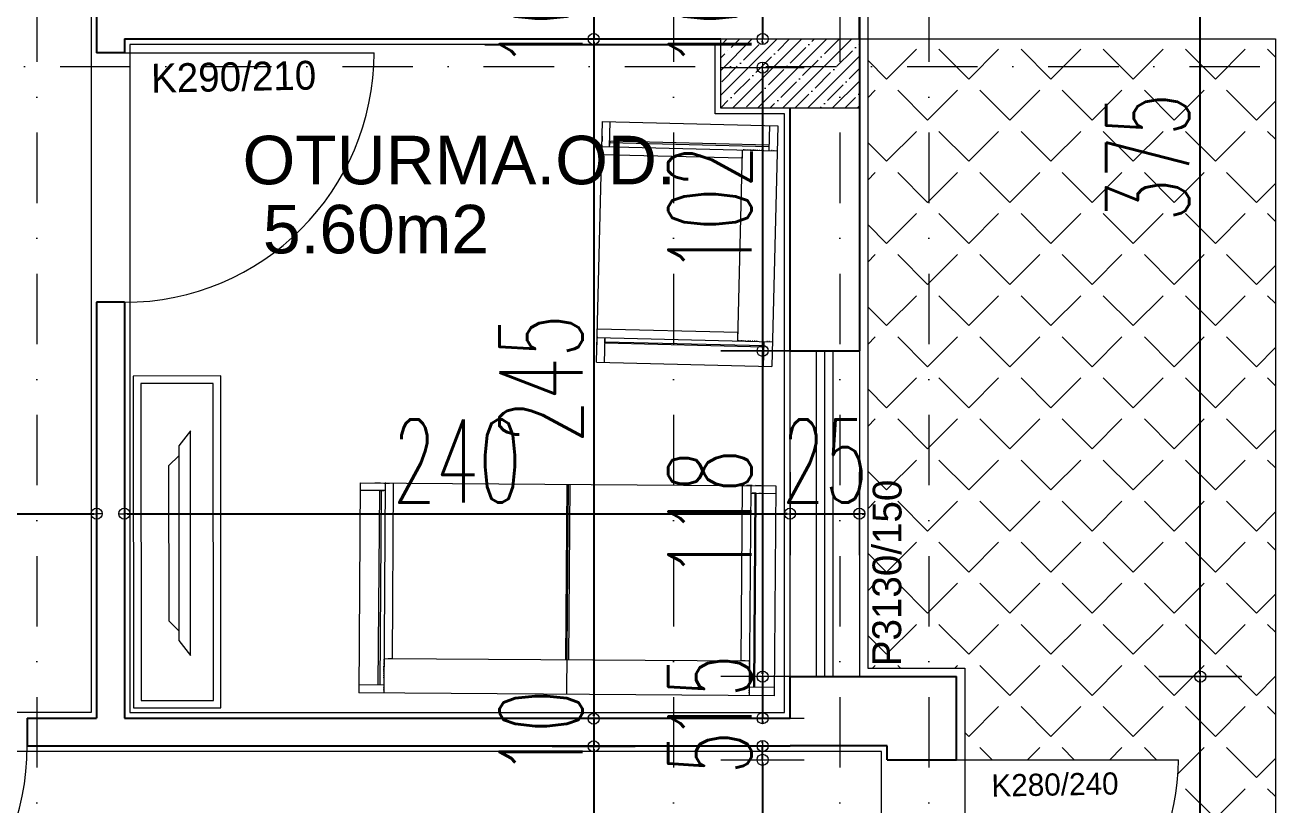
# Model space of a CAD drawing. Header units: millimetres. Extents: x -16104 to 67872, y -88009 to 12107.
# Drawn here: x 8505.8 to 8957.5, y 9799.3 to 10080.5 of the extents above; entities that cross this region are included whole.
import ezdxf

# ---------------------------------------------------------------- set-up
doc = ezdxf.new("R2010")
doc.units = ezdxf.units.MM
doc.linetypes.add('DASHDOTX2', pattern=[50.8, 25.4, -12.7, 0, -12.7])
doc.layers.get('0').update_dxf_attribs({"color": 241})
for name, color, linetype, lineweight in [('akslar', 144, 'Continuous', 20), ('bacas', 11, 'Continuous', 5), ('balkon', 6, 'Continuous', 5), ('duvar', 123, 'Continuous', 25), ('emsal&kolon', 1, 'Continuous', 5), ('kapı', 3, 'Continuous', 5), ('kolon', 1, 'Continuous', 5), ('OLCU', 54, 'Continuous', 13), ('pencere', 5, 'Continuous', 5), ('POZ', 36, 'Continuous', 18), ('SıVA', 40, 'Continuous', 9), ('tefriş', 30, 'Continuous', 5), ('ÖLÇÜ', 252, 'Continuous', 20)]:
    doc.layers.add(name, color=color, linetype=linetype, lineweight=lineweight)
doc.layers.add('tarama korıdor', color=33, linetype='Continuous')
doc.styles.add('DIM', font='Txttw.shx', dxfattribs={"width": 0.6})
doc.styles.add('M2', font='stylu.ttf', dxfattribs={"height": 10})
doc.dimstyles.new('50', dxfattribs={"dimscale": 0, "dimtxt": 30, "dimasz": 1, "dimexe": 0, "dimexo": 2, "dimgap": 4, "dimtad": 1, "dimdec": 0, "dimzin": 0, "dimdsep": 46, "dimtxsty": 'DIM', "dimblk1": 'DOT', "dimblk2": 'DOT', "dimsah": 1, "dimcen": 1.5, "dimdle": 3, "dimse1": 1, "dimse2": 1, "dimclrd": 256, "dimclre": 9, "dimclrt": 256, "dimadec": 0, "dimazin": 0, "dimtfac": 0.24, "dimtdec": 0, "dimtix": 1, "dimtmove": 2, "dimatfit": 3, "dimldrblk": 'DOT', "dimfxl": 0, "dimtolj": 1, "dimtzin": 15, "dimarcsym": 0})

# ---------------------------------------------------------------- blocks, each defined once
blk = doc.blocks.new('DOT')
for p, q in [((0, 15), (0, -15)), ((-2, 0), (0, 0)), ((2, 0), (0, 0))]:
    blk.add_line(p, q)
blk.add_circle((0, 0), 2)
blk = doc.blocks.new('*D3956')
at = {"layer": 'Defpoints', "color": 0, "transparency": 16777216}
for p in [(8816.6, 9815.54), (8771.69, 9735.54), (8816.6, 9735.54)]:
    blk.add_point(p, dxfattribs=at)
at = {"layer": 'OLCU', "lineweight": -2, "transparency": 16777216}
blk.add_line((8771.69, 9814.54), (8771.69, 9736.54), dxfattribs=at)
for p, rotation in [((8771.69, 9815.54), 90), ((8771.69, 9735.54), 270)]:
    blk.add_blockref('DOT', p, dxfattribs=dict(at, rotation=rotation))
at = {"layer": 'OLCU', "transparency": 16777216, "insert": (8752.69, 9775.54), "char_height": 30, "attachment_point": 5, "rotation": 90, "style": 'DIM'}
blk.add_mtext('\\A1;80', dxfattribs=at)
blk = doc.blocks.new('*D3957')
at = {"layer": 'Defpoints', "color": 0, "transparency": 16777216}
for p in [(8781.6, 9845.54), (8771.69, 9830.54), (8781.6, 9830.54)]:
    blk.add_point(p, dxfattribs=at)
at = {"layer": 'OLCU', "lineweight": -2, "transparency": 16777216}
for p, q in [((8771.69, 9846.54), (8771.69, 9847.54)), ((8771.69, 9845.54), (8771.69, 9830.54)), ((8771.69, 9829.54), (8771.69, 9828.54))]:
    blk.add_line(p, q, dxfattribs=at)
for p, rotation in [((8771.69, 9845.54), 270), ((8771.69, 9830.54), 90)]:
    blk.add_blockref('DOT', p, dxfattribs=dict(at, rotation=rotation))
at = {"layer": 'OLCU', "transparency": 16777216, "insert": (8752.69, 9838.04), "char_height": 30, "attachment_point": 5, "rotation": 90, "style": 'DIM'}
blk.add_mtext('\\A1;15', dxfattribs=at)
blk = doc.blocks.new('*D3958')
at = {"layer": 'Defpoints', "color": 0, "transparency": 16777216}
for p in [(8781.6, 9963.04), (8771.69, 9845.54), (8781.6, 9845.54)]:
    blk.add_point(p, dxfattribs=at)
at = {"layer": 'OLCU', "lineweight": -2, "transparency": 16777216}
blk.add_line((8771.69, 9962.04), (8771.69, 9846.54), dxfattribs=at)
for p, rotation in [((8771.69, 9963.04), 90), ((8771.69, 9845.54), 270)]:
    blk.add_blockref('DOT', p, dxfattribs=dict(at, rotation=rotation))
at = {"layer": 'OLCU', "transparency": 16777216, "insert": (8752.69, 9904.29), "char_height": 30, "attachment_point": 5, "rotation": 90, "style": 'DIM'}
blk.add_mtext('\\A1;118', dxfattribs=at)
blk = doc.blocks.new('*D3888')
at = {"layer": 'Defpoints', "color": 0, "transparency": 16777216}
for p in [(8781.6, 10065.21), (8771.69, 9963.04), (8781.6, 9963.04)]:
    blk.add_point(p, dxfattribs=at)
at = {"layer": 'OLCU', "lineweight": -2, "transparency": 16777216}
blk.add_line((8771.69, 10064.21), (8771.69, 9964.04), dxfattribs=at)
for p, rotation in [((8771.69, 10065.21), 90), ((8771.69, 9963.04), 270)]:
    blk.add_blockref('DOT', p, dxfattribs=dict(at, rotation=rotation))
at = {"layer": 'OLCU', "transparency": 16777216, "insert": (8752.69, 10014.13), "char_height": 30, "attachment_point": 5, "rotation": 90, "style": 'DIM'}
blk.add_mtext('\\A1;102', dxfattribs=at)
blk = doc.blocks.new('*D3959')
at = {"layer": 'Defpoints', "color": 0, "transparency": 16777216}
for p in [(8781.6, 10085.54), (8771.69, 10075.54), (8781.6, 10075.54)]:
    blk.add_point(p, dxfattribs=at)
at = {"layer": 'OLCU', "lineweight": -2, "transparency": 16777216}
for p, q in [((8771.69, 10086.54), (8771.69, 10087.54)), ((8771.69, 10085.54), (8771.69, 10075.54)), ((8771.69, 10074.54), (8771.69, 10073.54))]:
    blk.add_line(p, q, dxfattribs=at)
for p, rotation in [((8771.69, 10085.54), 270), ((8771.69, 10075.54), 90)]:
    blk.add_blockref('DOT', p, dxfattribs=dict(at, rotation=rotation))
at = {"layer": 'OLCU', "transparency": 16777216, "insert": (8752.69, 10080.54), "char_height": 30, "attachment_point": 5, "rotation": 90, "style": 'DIM'}
blk.add_mtext('\\A1;10', dxfattribs=at)
blk = doc.blocks.new('*D3892')
at = {"layer": 'Defpoints', "color": 0, "transparency": 16777216}
for p in [(8710.8, 10085.54), (8710.8, 10075.54), (8710.8, 10075.54)]:
    blk.add_point(p, dxfattribs=at)
at = {"layer": 'OLCU', "lineweight": -2, "transparency": 16777216}
for p, q in [((8710.8, 10086.54), (8710.8, 10087.54)), ((8710.8, 10085.54), (8710.8, 10075.54)), ((8710.8, 10074.54), (8710.8, 10073.54))]:
    blk.add_line(p, q, dxfattribs=at)
for p, rotation in [((8710.8, 10085.54), 270), ((8710.8, 10075.54), 90)]:
    blk.add_blockref('DOT', p, dxfattribs=dict(at, rotation=rotation))
at = {"layer": 'OLCU', "transparency": 16777216, "insert": (8691.8, 10080.54), "char_height": 30, "attachment_point": 5, "rotation": 90, "style": 'DIM'}
blk.add_mtext('\\A1;10', dxfattribs=at)
blk = doc.blocks.new('*D3893')
at = {"layer": 'Defpoints', "color": 0, "transparency": 16777216}
for p in [(8710.8, 10075.54), (8710.8, 9830.38), (8710.8, 9830.38)]:
    blk.add_point(p, dxfattribs=at)
at = {"layer": 'OLCU', "lineweight": -2, "transparency": 16777216}
blk.add_line((8710.8, 10074.54), (8710.8, 9831.38), dxfattribs=at)
for p, rotation in [((8710.8, 10075.54), 90), ((8710.8, 9830.38), 270)]:
    blk.add_blockref('DOT', p, dxfattribs=dict(at, rotation=rotation))
at = {"layer": 'OLCU', "transparency": 16777216, "insert": (8691.8, 9952.96), "char_height": 30, "attachment_point": 5, "rotation": 90, "style": 'DIM'}
blk.add_mtext('\\A1;245', dxfattribs=at)
blk = doc.blocks.new('*D3894')
at = {"layer": 'Defpoints', "color": 0, "transparency": 16777216}
for p in [(8710.8, 9830.38), (8710.8, 9820.38), (8710.8, 9820.38)]:
    blk.add_point(p, dxfattribs=at)
at = {"layer": 'OLCU', "lineweight": -2, "transparency": 16777216}
for p, q in [((8710.8, 9831.38), (8710.8, 9832.38)), ((8710.8, 9830.38), (8710.8, 9820.38)), ((8710.8, 9819.38), (8710.8, 9818.38))]:
    blk.add_line(p, q, dxfattribs=at)
for p, rotation in [((8710.8, 9830.38), 270), ((8710.8, 9820.38), 90)]:
    blk.add_blockref('DOT', p, dxfattribs=dict(at, rotation=rotation))
at = {"layer": 'OLCU', "transparency": 16777216, "insert": (8691.8, 9825.38), "char_height": 30, "attachment_point": 5, "rotation": 90, "style": 'DIM'}
blk.add_mtext('\\A1;10', dxfattribs=at)
blk = doc.blocks.new('*D3895')
at = {"layer": 'Defpoints', "color": 0, "transparency": 16777216}
for p in [(8710.8, 9820.38), (8710.8, 9640.38), (8710.8, 9640.38)]:
    blk.add_point(p, dxfattribs=at)
at = {"layer": 'OLCU', "lineweight": -2, "transparency": 16777216}
blk.add_line((8710.8, 9819.38), (8710.8, 9641.38), dxfattribs=at)
for p, rotation in [((8710.8, 9820.38), 90), ((8710.8, 9640.38), 270)]:
    blk.add_blockref('DOT', p, dxfattribs=dict(at, rotation=rotation))
at = {"layer": 'OLCU', "transparency": 16777216, "insert": (8691.8, 9730.38), "char_height": 30, "attachment_point": 5, "rotation": 90, "style": 'DIM'}
blk.add_mtext('\\A1;180', dxfattribs=at)
blk = doc.blocks.new('*D3896')
at = {"layer": 'Defpoints', "color": 0, "transparency": 16777216}
for p in [(8531.6, 9904.29), (8411.6, 9799.28), (8531.6, 9799.28)]:
    blk.add_point(p, dxfattribs=at)
at = {"layer": 'OLCU', "lineweight": -2, "transparency": 16777216}
blk.add_line((8412.6, 9904.29), (8530.6, 9904.29), dxfattribs=at)
at = {"layer": 'OLCU', "lineweight": -2, "transparency": 16777216, "rotation": 180}
blk.add_blockref('DOT', (8411.6, 9904.29), dxfattribs=at)
at = {"layer": 'OLCU', "lineweight": -2, "transparency": 16777216}
blk.add_blockref('DOT', (8531.6, 9904.29), dxfattribs=at)
at = {"layer": 'OLCU', "transparency": 16777216, "insert": (8471.6, 9923.29), "char_height": 30, "attachment_point": 5, "style": 'DIM'}
blk.add_mtext('\\A1;120', dxfattribs=at)
blk = doc.blocks.new('*D3965')
at = {"layer": 'Defpoints', "color": 0, "transparency": 16777216}
for p in [(8806.6, 9904.29), (8781.6, 9845.54), (8806.6, 9845.54)]:
    blk.add_point(p, dxfattribs=at)
at = {"layer": 'OLCU', "lineweight": -2, "transparency": 16777216}
for p, q in [((8780.6, 9904.29), (8779.6, 9904.29)), ((8781.6, 9904.29), (8806.6, 9904.29)), ((8807.6, 9904.29), (8808.6, 9904.29))]:
    blk.add_line(p, q, dxfattribs=at)
blk.add_blockref('DOT', (8781.6, 9904.29), dxfattribs=at)
at = {"layer": 'OLCU', "lineweight": -2, "transparency": 16777216, "rotation": 180}
blk.add_blockref('DOT', (8806.6, 9904.29), dxfattribs=at)
at = {"layer": 'OLCU', "transparency": 16777216, "insert": (8794.1, 9923.29), "char_height": 30, "attachment_point": 5, "style": 'DIM'}
blk.add_mtext('\\A1;25', dxfattribs=at)
blk = doc.blocks.new('NEWBLOCK4')
at = {"layer": 'bacas'}
for p, q in [((-0.8505, 0.5894), (-0.8505, 2.0869)), ((-0.093, 2.0869), (-0.8505, 2.0869)), ((-0.8205, 2.0869), (-0.8205, 1.9969)), ((-0.1205, 1.9969), (-0.1205, 2.0869)), ((-0.093, 2.0869), (-0.093, 0.5894)), ((-0.1205, 2.0269), (-0.1205, 2.0344)), ((-0.093, 2.0344), (-0.093, 2.0144)), ((-0.093, 1.9969), (-0.8505, 1.9969)), ((-0.8405, 1.9969), (-0.838, 1.9969)), ((-0.833, 1.9969), (-0.8305, 1.9969)), ((-0.8205, 2.0169), (-0.1205, 2.0169)), ((-0.1205, 2.0119), (-0.8205, 2.0119)), ((-0.7955, 1.9969), (-0.793, 1.9969)), ((-0.788, 1.9969), (-0.7855, 1.9969)), ((-0.7805, 1.9969), (-0.778, 1.9969)), ((-0.773, 1.9969), (-0.7705, 1.9969)), ((-0.768, 1.9969), (-0.763, 1.9969)), ((-0.7605, 1.9969), (-0.758, 1.9969)), ((-0.7555, 1.9969), (-0.753, 1.9969)), ((-0.7505, 1.9969), (-0.748, 1.9969)), ((-0.7455, 1.9969), (-0.743, 1.9969)), ((-0.7405, 1.9969), (-0.738, 1.9969)), ((-0.7355, 1.9969), (-0.733, 1.9969)), ((-0.7305, 1.9969), (-0.728, 1.9969)), ((-0.7255, 1.9969), (-0.7255, 0.6794)), ((-0.7255, 1.9969), (-0.7255, 1.9944)), ((-0.1205, 2.0169), (-0.1205, 2.0019)), ((-0.1205, 2.0144), (-0.1205, 2.0119)), ((-0.093, 2.0019), (-0.093, 1.9819)), ((-0.093, 1.9944), (-0.093, 1.9969)), ((-0.7255, 1.9819), (-0.7255, 1.9669)), ((-0.7255, 1.9669), (-0.093, 1.9669)), ((-0.8505, 1.3369), (-0.093, 1.3369)), ((-0.093, 1.3425), (-0.7255, 1.3425)), ((-0.093, 1.3319), (-0.7255, 1.3319)), ((-0.093, 0.6794), (-0.8505, 0.6794)), ((-0.8405, 0.6794), (-0.838, 0.6794)), ((-0.833, 0.6794), (-0.8305, 0.6794)), ((-0.8205, 0.5894), (-0.8205, 0.6794)), ((-0.7955, 0.6794), (-0.793, 0.6794)), ((-0.788, 0.6794), (-0.7855, 0.6794)), ((-0.7805, 0.6794), (-0.778, 0.6794)), ((-0.773, 0.6794), (-0.7705, 0.6794)), ((-0.768, 0.6794), (-0.763, 0.6794)), ((-0.7605, 0.6794), (-0.758, 0.6794)), ((-0.7555, 0.6794), (-0.753, 0.6794)), ((-0.7505, 0.6794), (-0.748, 0.6794)), ((-0.7455, 0.6794), (-0.743, 0.6794)), ((-0.7405, 0.6794), (-0.738, 0.6794)), ((-0.7355, 0.6794), (-0.733, 0.6794)), ((-0.7305, 0.6794), (-0.728, 0.6794)), ((-0.7255, 0.6944), (-0.7255, 0.7094)), ((-0.7255, 0.7094), (-0.093, 0.7094)), ((-0.7255, 0.6794), (-0.7255, 0.6819)), ((-0.1205, 0.6794), (-0.1205, 0.5894)), ((-0.093, 0.6744), (-0.093, 0.6944)), ((-0.093, 0.6819), (-0.093, 0.6794)), ((-0.1205, 0.6644), (-0.8205, 0.6644)), ((-0.8205, 0.6594), (-0.1205, 0.6594)), ((-0.1205, 0.6594), (-0.1205, 0.6744)), ((-0.1205, 0.6619), (-0.1205, 0.6644)), ((-0.1205, 0.6494), (-0.1205, 0.6419)), ((-0.093, 0.6419), (-0.093, 0.6619)), ((-0.093, 0.5894), (-0.8505, 0.5894))]:
    blk.add_line(p, q, dxfattribs=at)
blk = doc.blocks.new('tekli.')
at = {"layer": 'bacas'}
for p, q in [((43.44, 0), (-43.44, 0)), ((-43.44, 0), (-43.44, -63.16)), ((-38.19, 0), (-36.19, 0)), ((-34.94, 0), (-32.94, 0)), ((-34.19, 0), (-34.44, 0)), ((-34.44, 0), (-34.44, -63.16)), ((-31.44, -50.66), (-31.44, 0)), ((31.44, -50.66), (31.44, 0)), ((34.94, 0), (32.94, 0)), ((34.19, 0), (34.44, 0)), ((34.44, 0), (34.44, -63.16)), ((38.19, 0), (36.19, 0)), ((43.44, 0), (43.44, -63.16)), ((-34.44, -2.75), (-43.44, -2.75)), ((-37.44, -2.75), (-38.19, -2.75)), ((-36.44, -60.16), (-36.44, -2.75)), ((-36.44, -2.75), (-34.94, -2.75)), ((-36.19, -2.75), (-35.94, -2.75)), ((-35.94, -2.75), (-35.94, -60.16)), ((34.44, -2.75), (43.44, -2.75)), ((36.44, -2.75), (34.94, -2.75)), ((35.94, -2.75), (35.94, -60.16)), ((36.19, -2.75), (35.94, -2.75)), ((36.44, -60.16), (36.44, -2.75)), ((37.44, -2.75), (38.19, -2.75)), ((34.44, -50.66), (-34.44, -50.66)), ((-34.44, -50.66), (-34.19, -50.66)), ((-34.44, -51.16), (-34.44, -50.91)), ((-34.44, -51.66), (-34.44, -51.41)), ((-34.44, -52.16), (-34.44, -51.91)), ((-34.44, -52.66), (-34.44, -52.41)), ((-34.44, -53.16), (-34.44, -52.91)), ((-34.44, -53.66), (-34.44, -53.41)), ((-34.44, -54.16), (-34.44, -53.91)), ((-32.94, -50.66), (-31.44, -50.66)), ((32.94, -50.66), (31.44, -50.66)), ((34.44, -50.66), (34.19, -50.66)), ((34.44, -51.16), (34.44, -50.91)), ((34.44, -51.66), (34.44, -51.41)), ((34.44, -52.16), (34.44, -51.91)), ((34.44, -52.66), (34.44, -52.41)), ((34.44, -53.16), (34.44, -52.91)), ((34.44, -53.66), (34.44, -53.41)), ((34.44, -54.16), (34.44, -53.91)), ((-34.44, -54.91), (-34.44, -54.41)), ((-34.44, -55.41), (-34.44, -55.16)), ((-34.44, -56.16), (-34.44, -55.91)), ((-34.44, -56.91), (-34.44, -56.66)), ((-34.44, -57.66), (-34.44, -57.41)), ((34.44, -54.91), (34.44, -54.41)), ((34.44, -55.41), (34.44, -55.16)), ((34.44, -56.16), (34.44, -55.91)), ((34.44, -56.91), (34.44, -56.66)), ((34.44, -57.66), (34.44, -57.41)), ((-43.44, -60.16), (-34.44, -60.16)), ((-43.44, -63.16), (43.44, -63.16)), ((-34.44, -61.41), (-34.44, -61.16)), ((-34.44, -62.16), (-34.44, -61.91)), ((43.44, -60.16), (34.44, -60.16)), ((34.44, -61.41), (34.44, -61.16)), ((34.44, -62.16), (34.44, -61.91))]:
    blk.add_line(p, q, dxfattribs=at)
blk = doc.blocks.new('DFG')
at = {"layer": 'tefriş'}
for points in [[(38169.15, -3228.78), (38169.11, -3095.78), (38204.11, -3095.77), (38204.15, -3228.77)], [(38172.15, -3225.78), (38172.11, -3098.78), (38201.11, -3098.77), (38201.15, -3225.77)], [(38187.31, -3200.75), (38187.26, -3122.74), (38191.96, -3116.74), (38192.02, -3206.74)]]:
    blk.add_lwpolyline(points, close=True, dxfattribs=at)
blk.add_lwpolyline([(38187.26, -3126.64), (38183.36, -3130.59), (38183.41, -3192.9), (38187.31, -3196.85)], dxfattribs=at)
blk = doc.blocks.new('*D3906')
at = {"layer": 'Defpoints', "color": 0, "transparency": 16777216}
for p in [(8771.69, 9820.54), (8816.6, 9820.54), (8816.6, 9815.54)]:
    blk.add_point(p, dxfattribs=at)
at = {"layer": 'OLCU', "lineweight": -2, "transparency": 16777216}
for p, q in [((8771.69, 9821.54), (8771.69, 9822.54)), ((8771.69, 9815.54), (8771.69, 9820.54)), ((8771.69, 9814.54), (8771.69, 9813.54))]:
    blk.add_line(p, q, dxfattribs=at)
for p, rotation in [((8771.69, 9820.54), 270), ((8771.69, 9815.54), 90)]:
    blk.add_blockref('DOT', p, dxfattribs=dict(at, rotation=rotation))
at = {"layer": 'OLCU', "transparency": 16777216, "insert": (8752.69, 9818.04), "char_height": 30, "attachment_point": 5, "rotation": 90, "style": 'DIM'}
blk.add_mtext('\\A1;5', dxfattribs=at)
blk = doc.blocks.new('*D3909')
at = {"layer": 'Defpoints', "color": 0, "transparency": 16777216}
for p in [(8956.6, 10075.54), (8956.6, 9465.54), (8998.35, 9465.54)]:
    blk.add_point(p, dxfattribs=at)
at = {"layer": 'OLCU', "lineweight": -2, "transparency": 16777216}
blk.add_line((8998.35, 10074.54), (8998.35, 9466.54), dxfattribs=at)
for p, rotation in [((8998.35, 10075.54), 90), ((8998.35, 9465.54), 270)]:
    blk.add_blockref('DOT', p, dxfattribs=dict(at, rotation=rotation))
at = {"layer": 'OLCU', "transparency": 16777216, "insert": (8979.35, 9770.54), "char_height": 30, "attachment_point": 5, "rotation": 90, "style": 'DIM'}
blk.add_mtext('\\A1;610', dxfattribs=at)
blk = doc.blocks.new('*D3855')
at = {"layer": 'Defpoints', "color": 0, "transparency": 16777216}
for p in [(8541.6, 9904.29), (8781.6, 9904.29), (8781.6, 9904.29)]:
    blk.add_point(p, dxfattribs=at)
at = {"layer": 'OLCU', "lineweight": -2, "transparency": 16777216}
blk.add_line((8542.6, 9904.29), (8780.6, 9904.29), dxfattribs=at)
at = {"layer": 'OLCU', "lineweight": -2, "transparency": 16777216, "rotation": 180}
blk.add_blockref('DOT', (8541.6, 9904.29), dxfattribs=at)
at = {"layer": 'OLCU', "lineweight": -2, "transparency": 16777216}
blk.add_blockref('DOT', (8781.6, 9904.29), dxfattribs=at)
at = {"layer": 'OLCU', "transparency": 16777216, "insert": (8661.6, 9923.29), "char_height": 30, "attachment_point": 5, "style": 'DIM'}
blk.add_mtext('\\A1;240', dxfattribs=at)
blk = doc.blocks.new('*D3913')
at = {"layer": 'Defpoints', "color": 0, "transparency": 16777216}
for p in [(8841.6, 10220.04), (9070.21, 10220.04), (8841.6, 9615.54)]:
    blk.add_point(p, dxfattribs=at)
at = {"layer": 'OLCU', "lineweight": -2, "transparency": 16777216}
blk.add_line((9070.21, 9616.54), (9070.21, 10219.04), dxfattribs=at)
for p, rotation in [((9070.21, 10220.04), 90), ((9070.21, 9615.54), 270)]:
    blk.add_blockref('DOT', p, dxfattribs=dict(at, rotation=rotation))
at = {"layer": 'OLCU', "transparency": 16777216, "insert": (9051.21, 9917.79), "char_height": 30, "attachment_point": 5, "rotation": 90, "style": 'DIM'}
blk.add_mtext('\\A1;605', dxfattribs=at)
blk = doc.blocks.new('*D3914')
at = {"layer": 'Defpoints', "color": 0, "transparency": 16777216}
for p in [(8841.6, 9845.54), (8929.51, 9845.54), (8841.6, 9615.54)]:
    blk.add_point(p, dxfattribs=at)
at = {"layer": 'OLCU', "lineweight": -2, "transparency": 16777216}
blk.add_line((8929.51, 9616.54), (8929.51, 9844.54), dxfattribs=at)
for p, rotation in [((8929.51, 9845.54), 90), ((8929.51, 9615.54), 270)]:
    blk.add_blockref('DOT', p, dxfattribs=dict(at, rotation=rotation))
at = {"layer": 'OLCU', "transparency": 16777216, "insert": (8910.51, 9730.54), "char_height": 30, "attachment_point": 5, "rotation": 90, "style": 'DIM'}
blk.add_mtext('\\A1;230', dxfattribs=at)
blk = doc.blocks.new('*D4004')
at = {"layer": 'Defpoints', "color": 0, "transparency": 16777216}
for p in [(8929.51, 10220.04), (8929.51, 10220.04), (8929.51, 9845.54)]:
    blk.add_point(p, dxfattribs=at)
at = {"layer": 'OLCU', "lineweight": -2, "transparency": 16777216}
blk.add_line((8929.51, 9846.54), (8929.51, 10219.04), dxfattribs=at)
for p, rotation in [((8929.51, 10220.04), 90), ((8929.51, 9845.54), 270)]:
    blk.add_blockref('DOT', p, dxfattribs=dict(at, rotation=rotation))
at = {"layer": 'OLCU', "transparency": 16777216, "insert": (8910.51, 10032.79), "char_height": 30, "attachment_point": 5, "rotation": 90, "style": 'DIM'}
blk.add_mtext('\\A1;375', dxfattribs=at)

msp = doc.modelspace()

# ---------------------------------------------------------------- hatches: boundary and pattern name
at = {"layer": 'kolon'}
h = msp.add_hatch(dxfattribs=at)
h.set_pattern_fill('ANSI35,_O', color=256)
h.set_pattern_definition([(45, (3348.578, 6128.949), (-4.490128, 4.490128), []), (45, (3353.0684, 6128.949), (-4.490128, 4.490128), [7.9375, -1.5875, 0, -1.5875])])
h.paths.add_polyline_path([(8806.6, 10050.54), (8806.6, 10075.54), (8756.6, 10075.54), (8756.6, 10050.54)])
at = {"layer": 'ÖLÇÜ'}
h = msp.add_hatch(dxfattribs=at)
h.set_pattern_fill('ANGLE,_O', color=256, scale=3, angle=45)
h.set_pattern_definition([(45, (-4e-12, 0), (-14.817423, 14.817423), [15.24, -5.715]), (135, (-4e-12, 0), (-14.817423, -14.817423), [15.24, -5.715])])
h.paths.add_polyline_path([(8831.6, 9848.54), (8844.6, 9848.54), (8844.6, 9815.54), (8921.6, 9815.54, -0.40327), (8844.6, 9735.6), (8844.6, 9625.54), (8956.6, 9625.54), (8956.6, 10065.54), (8831.6, 10065.54)])
h.paths.add_polyline_path([(8831.6, 10065.54), (8809.6, 10065.54), (8809.6, 9848.54), (8831.6, 9848.54)])
h.paths.add_polyline_path([(8831.6, 10065.54), (8831.6, 10075.54), (8809.6, 10075.54), (8809.6, 10065.54)])
h.paths.add_polyline_path([(8956.6, 10065.54), (8956.6, 10075.54), (8831.6, 10075.54), (8831.6, 10065.54)])
h.paths.add_polyline_path([(8956.6, 9625.54), (8844.6, 9625.54), (8844.6, 9612.54), (8831.6, 9612.54), (8831.6, 9465.54), (8956.6, 9465.54)])
h.paths.add_polyline_path([(8831.6, 9612.54), (8799.6, 9612.54), (8799.6, 9465.54), (8831.6, 9465.54)])
h.paths.add_polyline_path([(8799.6, 9612.54), (8739.6, 9612.54), (8739.6, 9465.54), (8799.6, 9465.54)])
h.paths.add_polyline_path([(8739.6, 9612.54), (8600.53, 9612.54), (8600.53, 9465.54), (8739.6, 9465.54)])
h.paths.add_polyline_path([(8505.1, 9465.54), (8600.53, 9465.54), (8600.53, 9612.54), (8505.1, 9612.54)])
h.paths.add_polyline_path([(8396.6, 9535.54, -0.291436), (8324.1, 9581.73), (8324.1, 9465.54), (8505.1, 9465.54), (8505.1, 9612.54), (8396.6, 9612.54)])
h.paths.add_polyline_path([(8324.1, 9581.73, -0.100072), (8316.65, 9612.54), (8089.6, 9612.54), (8089.6, 9465.54), (8324.1, 9465.54)])
h.paths.add_polyline_path([(8825.95, 9846.3), (8826.21, 9936.8), (8808.44, 9936.85), (8808.18, 9846.35)], flags=9)
h.paths.add_polyline_path([(8568.79, 9596.1), (8659.26, 9597.9), (8658.91, 9615.67), (8568.43, 9613.87)], flags=9)
h.paths.add_polyline_path([(8394.24, 9496.76), (8482.25, 9496.76), (8482.25, 9466.97), (8394.24, 9466.97)], flags=24)
h.paths.add_polyline_path([(8387.27, 9533.24), (8475.68, 9533.24), (8475.68, 9506.4), (8387.27, 9506.4)], flags=24)
h.paths.add_polyline_path([(8182.26, 9598.06), (8272.73, 9599.86), (8272.38, 9617.63), (8181.9, 9615.83)], flags=9)

# ---------------------------------------------------------------- linework, layer by layer
at = {"layer": 'akslar', "linetype": 'DASHDOTX2'}
for p, q in [((8510.1, 11925.04), (8510.1, 9115.54)), ((8739.6, 11925.04), (8739.6, 9115.54)), ((8799.6, 11925.04), (8799.6, 9115.54)), ((8831.6, 11925.04), (8831.6, 9115.54)), ((6889.6, 10065.54), (9939.6, 10065.54))]:
    msp.add_line(p, q, dxfattribs=at)
at = {"layer": 'balkon'}
for p, q in [((8806.6, 10075.54), (8956.6, 10075.54)), ((8956.6, 10075.54), (8956.6, 9465.54))]:
    msp.add_line(p, q, dxfattribs=at)
at = {"layer": 'duvar'}
for p, q in [((8531.6, 10245.04), (8531.6, 10070.54)), ((8806.6, 10142.79), (8806.6, 9977.54)), ((8806.6, 10075.54), (8806.6, 10142.79)), ((8541.6, 10075.54), (8541.6, 10070.54)), ((8541.6, 10075.54), (8756.6, 10075.54)), ((8541.6, 10075.54), (8756.6, 10075.54)), ((8671.6, 10075.54), (8756.6, 10075.54)), ((8671.6, 10073.54), (8756.6, 10073.54)), ((8541.6, 10070.54), (8531.6, 10070.54)), ((8781.6, 9963.04), (8781.6, 10050.54)), ((8806.6, 10050.54), (8806.6, 9963.04)), ((8531.6, 9980.54), (8531.6, 9830.54)), ((8541.6, 9980.54), (8531.6, 9980.54)), ((8541.6, 9980.54), (8541.6, 9830.54)), ((8806.6, 9977.54), (8806.6, 9963.04)), ((8781.6, 9963.04), (8806.6, 9963.04)), ((8781.6, 9830.54), (8781.6, 9845.54)), ((8781.6, 9845.54), (8841.6, 9845.54)), ((8841.6, 9815.54), (8841.6, 9845.54)), ((8506.6, 9830.54), (8531.6, 9830.54)), ((8506.6, 9830.54), (8506.6, 9820.54)), ((8541.6, 9830.54), (8781.6, 9830.54)), ((8506.6, 9820.54), (8781.6, 9820.54)), ((8816.6, 9820.54), (8781.6, 9820.54)), ((8816.6, 9820.54), (8789.34, 9820.54)), ((8816.6, 9815.54), (8816.6, 9820.54)), ((8816.6, 9815.54), (8816.6, 9820.54)), ((8816.6, 9815.54), (8841.6, 9815.54))]:
    msp.add_line(p, q, dxfattribs=at)
at = {"layer": 'emsal&kolon'}
msp.add_lwpolyline([(8756.6, 10050.54), (8756.6, 10075.54), (8806.6, 10075.54), (8806.6, 10050.54), (8756.6, 10050.54)], dxfattribs=at)
at = {"layer": 'kapı'}
for p, q in [((8541.6, 10070.54), (8631.6, 10070.54)), ((8841.6, 9815.54), (8921.6, 9815.54))]:
    msp.add_line(p, q, dxfattribs=at)
for centre, radius in [((8541.6, 10070.54), 90), ((8416.6, 9820.54), 90), ((8841.6, 9815.54), 80)]:
    msp.add_arc(centre, radius, 270, 0, dxfattribs=at)
at = {"layer": 'pencere'}
for p, q in [((8781.6, 9845.54), (8781.6, 9963.04)), ((8791.1, 9845.54), (8791.1, 9963.04)), ((8794.1, 9845.54), (8794.1, 9963.04)), ((8797.1, 9845.54), (8797.1, 9963.04)), ((8806.6, 9963.04), (8806.6, 9845.54))]:
    msp.add_line(p, q, dxfattribs=at)
at = {"layer": 'SıVA'}
for points in [[(7386.6, 11428.04), (9442.6, 11428.04), (9442.6, 10487.04), (8809.6, 10487.04), (8809.6, 9848.54), (8844.6, 9848.54), (8844.6, 9612.54), (8018.6, 9612.54), (8018.6, 10343.04), (8186.6, 10343.04), (8186.6, 10487.04), (7386.6, 10487.04)], [(8413.6, 10342.04), (8216.6, 10342.04), (8216.6, 10488.04), (8529.6, 10488.04), (8529.6, 9970.54), (8529.6, 9832.54), (8413.6, 9832.54), (8413.6, 10060.04)], [(8543.6, 9832.54), (8779.6, 9832.54), (8779.6, 10048.54), (8754.6, 10048.54), (8754.6, 10073.54), (8543.6, 10073.54), (8543.6, 9970.54)], [(8413.6, 9642.54), (8814.6, 9642.54), (8814.6, 9735.54), (8814.6, 9818.54), (8413.6, 9818.54)]]:
    msp.add_lwpolyline(points, close=True, dxfattribs=at)

# ---------------------------------------------------------------- block references
at = {"layer": 'tarama korıdor', "xscale": -0.9000000000059921, "yscale": 0.9000000000014552, "zscale": 0.9, "rotation": 180.0586309653088}
msp.add_blockref('DFG', (-25804.42, 7012.89), dxfattribs=at)
at = {"layer": 'tefriş', "xscale": -1, "rotation": 88.58036927328303}
msp.add_blockref('tekli.', (8712.92, 10002.33), dxfattribs=at)
at = {"layer": 'tefriş', "xscale": 99.99999999999491, "yscale": 99.99999999999491, "zscale": 99.99999999999491, "rotation": 89.59529207709892}
msp.add_blockref('NEWBLOCK4', (8835.42, 9923.25), dxfattribs=at)

# ---------------------------------------------------------------- texts
at = {"layer": 'emsal&kolon', "char_height": 17.5, "width": 1076.8413}
for s, insert, attachment_point in [('{\\fArial|b0|i0|c162|p34;OTURMA.OD.}', (8740.38, 10022.86), 9), ('{\\fArial|b0|i0|c162|p34;5.60m2}', (8591.54, 9997.95), 7)]:
    msp.add_mtext(s, dxfattribs=dict(at, insert=insert, attachment_point=attachment_point))
at = {"layer": 'POZ', "style": 'M2', "flags": 4}
for tag, p, height, rotation in [('K290/210', (8551.32, 10056.13), 10.4, 1.1392), ('P3130/150', (8821.62, 9849.28), 10.4, 89.836), ('K280/240', (8854.28, 9802.24), 8, 0.9993)]:
    msp.add_attdef(tag, p, 'K1 80/210', height=height, rotation=rotation, dxfattribs=at)

# ---------------------------------------------------------------- dimensions: what is measured, and where the dimension line sits
at = {"layer": 'OLCU'}
for p1, p2, distance, picture, middle in [((8841.5959038, 9615.54463968), (8841.5959038, 10220.04463968), -228.6181728, '*D3913', (9051.2140766, 9917.79463968)), ((8956.6, 10075.54), (8956.6, 9465.54), 41.76, '*D3909', (8979.35, 9770.54)), ((8816.6, 9815.54), (8816.6, 9820.54), 44.9, '*D3906', (8752.69, 9818.04))]:
    dim = msp.add_aligned_dim(p1=p1, p2=p2, distance=distance, dimstyle='50', override={"dimscale": 1}, dxfattribs=at)
    dim.commit()
    dim.dimension.update_dxf_attribs({"geometry": picture, "text_midpoint": middle})
for base, p1, p2, picture, middle in [((8929.51062246, 10220.04463968), (8929.51062246, 9845.54463968), (8929.51062246, 10220.04463968), '*D4004', (8910.51062246, 10032.79463968)), ((8710.8, 10075.54), (8710.8, 10085.54), (8710.8, 10075.54), '*D3892', (8691.8, 10080.54)), ((8771.69, 10075.54), (8781.6, 10085.54), (8781.6, 10075.54), '*D3959', (8752.69, 10080.54)), ((8710.8, 9830.38), (8710.8, 10075.54), (8710.8, 9830.38), '*D3893', (8691.8, 9952.96)), ((8771.69, 9963.04), (8781.6, 10065.21), (8781.6, 9963.04), '*D3888', (8752.69, 10014.13)), ((8771.69338282, 9845.54463968), (8781.5959038, 9963.04463968), (8781.5959038, 9845.54463968), '*D3958', (8752.69338282, 9904.29463968)), ((8771.69, 9830.54), (8781.6, 9845.54), (8781.6, 9830.54), '*D3957', (8752.69, 9838.04)), ((8710.8, 9820.38), (8710.8, 9830.38), (8710.8, 9820.38), '*D3894', (8691.8, 9825.38)), ((8929.51, 9845.54), (8841.6, 9615.54), (8841.6, 9845.54), '*D3914', (8910.51, 9730.54)), ((8710.8, 9640.38), (8710.8, 9820.38), (8710.8, 9640.38), '*D3895', (8691.8, 9730.38)), ((8771.69, 9735.54), (8816.6, 9815.54), (8816.6, 9735.54), '*D3956', (8752.69, 9775.54))]:
    dim = msp.add_linear_dim(base=base, p1=p1, p2=p2, angle=90, dimstyle='50', override={"dimscale": 1}, dxfattribs=at)
    dim.commit()
    dim.dimension.update_dxf_attribs({"geometry": picture, "text_midpoint": middle})
for base, p1, p2, picture, middle in [((8531.6, 9904.29), (8411.6, 9799.28), (8531.6, 9799.28), '*D3896', (8471.6, 9923.29)), ((8781.6, 9904.29), (8541.6, 9904.29), (8781.6, 9904.29), '*D3855', (8661.6, 9923.29)), ((8806.6, 9904.29), (8781.6, 9845.54), (8806.6, 9845.54), '*D3965', (8794.1, 9923.29))]:
    dim = msp.add_linear_dim(base=base, p1=p1, p2=p2, dimstyle='50', override={"dimscale": 1}, dxfattribs=at)
    dim.commit()
    dim.dimension.update_dxf_attribs({"geometry": picture, "text_midpoint": middle})

doc.saveas('drawing.dxf')
